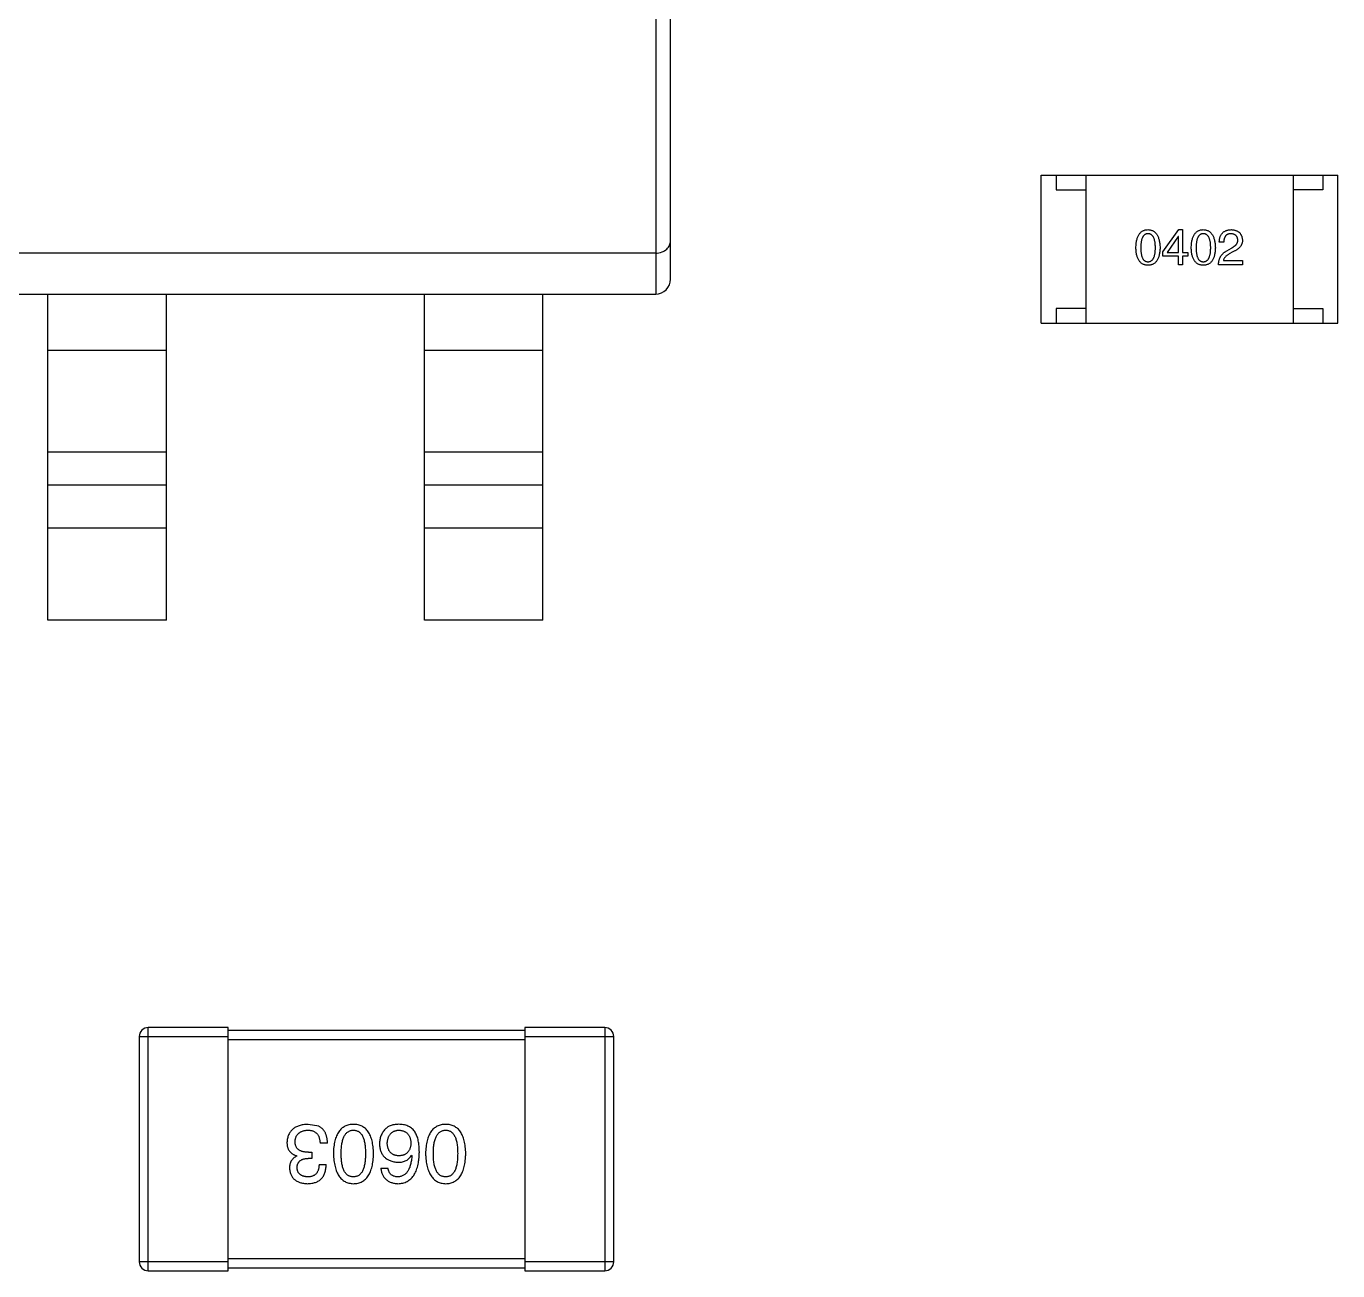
# Model space of a CAD drawing. Header units: inches. Extents: x -190 to 160, y -110 to 38.
# Drawn here: x 74.044 to 78.467, y -43.816 to -39.619 of the extents above; entities that cross this region are included whole.
import ezdxf

# ---------------------------------------------------------------- set-up
doc = ezdxf.new("R2010")
doc.units = ezdxf.units.IN
doc.header["$LTSCALE"] = 1.21
doc.header["$MEASUREMENT"] = 0
doc.layers.get('0').update_dxf_attribs({"linetype": 'CONTINUOUS'})

msp = doc.modelspace()

# ---------------------------------------------------------------- linework, layer by layer
at = {"color": 7, "linetype": 'Continuous'}
for p, q in [((76.1669, -36.522), (76.1669, -40.522)), ((76.2169, -40.472), (76.2169, -36.572)), ((77.467, -40.6206), (77.467, -40.1206)), ((77.467, -40.1206), (78.467, -40.1206)), ((77.517, -40.1206), (77.517, -40.1706)), ((77.617, -40.1206), (77.617, -40.6206)), ((78.317, -40.1206), (78.317, -40.6206)), ((78.417, -40.1206), (78.417, -40.1706)), ((78.467, -40.6206), (78.467, -40.1206)), ((77.517, -40.1706), (77.617, -40.1706)), ((78.417, -40.1706), (78.317, -40.1706)), ((77.8776, -40.3797), (77.9314, -40.3049)), ((77.9288, -40.3279), (77.8914, -40.3817)), ((77.9295, -40.3279), (77.9288, -40.3279)), ((77.9295, -40.3817), (77.9295, -40.3279)), ((77.9314, -40.3049), (77.9439, -40.3049)), ((77.9439, -40.3049), (77.9439, -40.3817)), ((78.0825, -40.3476), (78.0674, -40.3476)), ((78.0924, -40.3764), (78.1081, -40.3672)), ((76.1669, -40.3839), (71.2669, -40.3839)), ((77.8776, -40.3941), (77.8776, -40.3797)), ((77.9295, -40.3941), (77.8776, -40.3941)), ((77.8914, -40.3817), (77.9295, -40.3817)), ((77.9295, -40.423), (77.9295, -40.3941)), ((77.9439, -40.3817), (77.9616, -40.3817)), ((77.9439, -40.3941), (77.9439, -40.423)), ((77.9616, -40.3941), (77.9439, -40.3941)), ((77.9616, -40.3817), (77.9616, -40.3941)), ((78.0812, -40.4092), (78.1455, -40.4092)), ((78.1133, -40.3797), (78.1009, -40.3869)), ((78.1455, -40.4092), (78.1455, -40.423)), ((77.9439, -40.423), (77.9295, -40.423)), ((78.1455, -40.423), (78.0648, -40.423)), ((71.2669, -40.522), (76.1669, -40.522)), ((74.1169, -41.622), (74.1169, -40.522)), ((74.5169, -41.622), (74.5169, -40.522)), ((75.3869, -41.622), (75.3869, -40.522)), ((75.7869, -41.622), (75.7869, -40.522)), ((77.517, -40.5706), (77.517, -40.6206)), ((77.617, -40.5706), (77.517, -40.5706)), ((78.317, -40.5706), (78.417, -40.5706)), ((78.417, -40.5706), (78.417, -40.6206)), ((77.467, -40.6206), (78.467, -40.6206)), ((74.5169, -40.712), (74.1169, -40.712)), ((75.7869, -40.712), (75.3869, -40.712)), ((74.1169, -41.0539), (74.5169, -41.0539)), ((75.3869, -41.0539), (75.7869, -41.0539)), ((74.1169, -41.1655), (74.5169, -41.1655)), ((75.3869, -41.1655), (75.7869, -41.1655)), ((74.5169, -41.312), (74.1169, -41.312)), ((75.7869, -41.312), (75.3869, -41.312)), ((74.5169, -41.622), (74.1169, -41.622)), ((75.7869, -41.622), (75.3869, -41.622)), ((74.4255, -43.0257), (74.4255, -43.7857)), ((74.4255, -43.0257), (74.7255, -43.0257)), ((74.4555, -43.8157), (74.4555, -42.9957)), ((74.7255, -42.9957), (74.4555, -42.9957)), ((74.7255, -43.8157), (74.7255, -42.9957)), ((75.7255, -43.0057), (74.7255, -43.0057)), ((75.7255, -42.9957), (75.7255, -43.8157)), ((75.9955, -42.9957), (75.7255, -42.9957)), ((75.7255, -43.0257), (76.0255, -43.0257)), ((75.9955, -42.9957), (75.9955, -43.8157)), ((76.0255, -43.7857), (76.0255, -43.0257)), ((74.7255, -43.0357), (75.7255, -43.0357)), ((75.0307, -43.3285), (74.9946, -43.322)), ((75.0602, -43.3854), (75.0351, -43.3854)), ((74.9564, -43.4291), (74.9564, -43.428)), ((74.9957, -43.416), (75.0077, -43.416)), ((75.0077, -43.416), (75.0077, -43.4367)), ((75.3437, -43.4258), (75.3448, -43.4269)), ((75.0077, -43.4367), (74.9946, -43.4367)), ((75.0318, -43.4575), (75.0558, -43.4575)), ((75.2399, -43.4695), (75.264, -43.4695)), ((75.7255, -43.7757), (74.7255, -43.7757)), ((74.7255, -43.7857), (74.4255, -43.7857)), ((74.4555, -43.8157), (74.7255, -43.8157)), ((74.7255, -43.8057), (75.7255, -43.8057)), ((76.0255, -43.7857), (75.7255, -43.7857)), ((75.7255, -43.8157), (75.9955, -43.8157))]:
    msp.add_line(p, q, dxfattribs=at)
for centre, radius, start, end in [((76.1669, -40.472), 0.05, 270, 0), ((74.4555, -43.0257), 0.03, 90, 180), ((75.9955, -43.0257), 0.03, 0, 90), ((74.4555, -43.7857), 0.03, 180, 270), ((75.9955, -43.7857), 0.03, 270, 0)]:
    msp.add_arc(centre, radius, start, end, dxfattribs=at)
for points, knots in [([(77.7864, -40.3659), (77.7864, -40.3635), (77.7866, -40.3587), (77.7872, -40.3519), (77.7881, -40.3455), (77.7893, -40.3396), (77.7908, -40.3341), (77.7926, -40.3291), (77.7947, -40.3246), (77.7971, -40.3205), (77.7998, -40.3169), (77.8028, -40.3138), (77.8061, -40.3111), (77.8097, -40.3089), (77.8136, -40.3072), (77.8178, -40.3059), (77.8223, -40.3051), (77.8254, -40.305), (77.827, -40.3049)], [0, 0, 0, 0, 0.088823, 0.172287, 0.250296, 0.323438, 0.392244, 0.456221, 0.516635, 0.573871, 0.628, 0.680335, 0.731489, 0.782557, 0.834044, 0.886738, 0.942089, 1, 1, 1, 1]), ([(77.827, -40.3187), (77.826, -40.3187), (77.8241, -40.3188), (77.8213, -40.3194), (77.8187, -40.3203), (77.8163, -40.3216), (77.8142, -40.3233), (77.8121, -40.3253), (77.8103, -40.3278), (77.8087, -40.3306), (77.8073, -40.3337), (77.8061, -40.3372), (77.8051, -40.3411), (77.8042, -40.3453), (77.8035, -40.35), (77.8031, -40.355), (77.8028, -40.3603), (77.8028, -40.364), (77.8027, -40.3659)], [0, 0, 0, 0, 0.049764, 0.097007, 0.143217, 0.188577, 0.235116, 0.282997, 0.333719, 0.387776, 0.445989, 0.508679, 0.576563, 0.649481, 0.728235, 0.812722, 0.903548, 1, 1, 1, 1]), ([(77.827, -40.3049), (77.8286, -40.305), (77.8316, -40.3052), (77.8361, -40.3061), (77.8402, -40.3074), (77.8441, -40.3091), (77.8477, -40.3114), (77.8509, -40.3141), (77.8539, -40.3172), (77.8566, -40.3208), (77.859, -40.3249), (77.8611, -40.3294), (77.863, -40.3344), (77.8645, -40.3398), (77.8657, -40.3457), (77.8667, -40.352), (77.8674, -40.3588), (77.8676, -40.3635), (77.8677, -40.3659)], [0, 0, 0, 0, 0.057415, 0.112361, 0.16496, 0.216437, 0.267441, 0.318839, 0.371478, 0.426325, 0.483626, 0.544235, 0.608673, 0.677374, 0.750405, 0.828394, 0.911525, 1, 1, 1, 1]), ([(77.8519, -40.3659), (77.8519, -40.364), (77.8519, -40.3603), (77.8516, -40.355), (77.8511, -40.35), (77.8504, -40.3454), (77.8496, -40.3411), (77.8485, -40.3372), (77.8472, -40.3337), (77.8458, -40.3305), (77.8441, -40.3278), (77.8423, -40.3253), (77.8402, -40.3233), (77.838, -40.3216), (77.8355, -40.3203), (77.8328, -40.3194), (77.83, -40.3188), (77.828, -40.3187), (77.827, -40.3187)], [0, 0, 0, 0, 0.095719, 0.185854, 0.269738, 0.347952, 0.420315, 0.487894, 0.550245, 0.608186, 0.662454, 0.713283, 0.761375, 0.808209, 0.854301, 0.901312, 0.949396, 1, 1, 1, 1]), ([(77.9729, -40.3659), (77.973, -40.3635), (77.9731, -40.3587), (77.9737, -40.3519), (77.9746, -40.3455), (77.9758, -40.3396), (77.9773, -40.3341), (77.9791, -40.3291), (77.9812, -40.3246), (77.9836, -40.3205), (77.9863, -40.3169), (77.9893, -40.3138), (77.9926, -40.3111), (77.9962, -40.3089), (78.0001, -40.3072), (78.0043, -40.3059), (78.0088, -40.3051), (78.0119, -40.305), (78.0135, -40.3049)], [0, 0, 0, 0, 0.088823, 0.172287, 0.250296, 0.323438, 0.392244, 0.456221, 0.516635, 0.573871, 0.628, 0.680335, 0.731489, 0.782557, 0.834044, 0.886738, 0.942089, 1, 1, 1, 1]), ([(78.0135, -40.3187), (78.0125, -40.3187), (78.0106, -40.3188), (78.0078, -40.3194), (78.0053, -40.3203), (78.0029, -40.3216), (78.0007, -40.3233), (77.9986, -40.3253), (77.9969, -40.3278), (77.9953, -40.3306), (77.9938, -40.3337), (77.9926, -40.3372), (77.9916, -40.3411), (77.9907, -40.3453), (77.9901, -40.35), (77.9896, -40.355), (77.9893, -40.3603), (77.9893, -40.364), (77.9893, -40.3659)], [0, 0, 0, 0, 0.049764, 0.097007, 0.143217, 0.188577, 0.235116, 0.282997, 0.333719, 0.387776, 0.445989, 0.508679, 0.576563, 0.649481, 0.728235, 0.812722, 0.903548, 1, 1, 1, 1]), ([(78.0135, -40.3049), (78.0151, -40.305), (78.0182, -40.3052), (78.0226, -40.3061), (78.0267, -40.3074), (78.0306, -40.3091), (78.0342, -40.3114), (78.0375, -40.3141), (78.0404, -40.3172), (78.0431, -40.3208), (78.0456, -40.3249), (78.0477, -40.3294), (78.0495, -40.3344), (78.051, -40.3398), (78.0522, -40.3457), (78.0532, -40.352), (78.0539, -40.3588), (78.0541, -40.3635), (78.0542, -40.3659)], [0, 0, 0, 0, 0.057415, 0.112361, 0.16496, 0.216437, 0.267441, 0.318839, 0.371478, 0.426325, 0.483626, 0.544235, 0.608673, 0.677374, 0.750405, 0.828394, 0.911525, 1, 1, 1, 1]), ([(78.0384, -40.3659), (78.0384, -40.364), (78.0384, -40.3603), (78.0381, -40.355), (78.0376, -40.35), (78.037, -40.3454), (78.0361, -40.3411), (78.035, -40.3372), (78.0338, -40.3337), (78.0323, -40.3305), (78.0306, -40.3278), (78.0288, -40.3253), (78.0267, -40.3233), (78.0245, -40.3216), (78.022, -40.3203), (78.0194, -40.3194), (78.0165, -40.3188), (78.0145, -40.3187), (78.0135, -40.3187)], [0, 0, 0, 0, 0.095719, 0.185854, 0.269738, 0.347952, 0.420315, 0.487894, 0.550245, 0.608186, 0.662454, 0.713283, 0.761375, 0.808209, 0.854301, 0.901312, 0.949396, 1, 1, 1, 1]), ([(78.0674, -40.3476), (78.0675, -40.3459), (78.0676, -40.3426), (78.0682, -40.3379), (78.069, -40.3335), (78.0702, -40.3294), (78.0716, -40.3257), (78.0734, -40.3222), (78.0755, -40.319), (78.0779, -40.3162), (78.0806, -40.3137), (78.0836, -40.3115), (78.087, -40.3096), (78.0906, -40.308), (78.0945, -40.3067), (78.0988, -40.3058), (78.1033, -40.3052), (78.1065, -40.305), (78.1081, -40.3049)], [0, 0, 0, 0, 0.074935, 0.145873, 0.212498, 0.27598, 0.33603, 0.394042, 0.450372, 0.505546, 0.560812, 0.616481, 0.673265, 0.732328, 0.7938, 0.858943, 0.92718, 1, 1, 1, 1]), ([(78.1061, -40.3187), (78.1052, -40.3187), (78.1034, -40.3188), (78.1008, -40.3191), (78.0983, -40.3197), (78.0961, -40.3204), (78.094, -40.3215), (78.092, -40.3227), (78.0903, -40.3242), (78.0887, -40.3259), (78.0873, -40.3278), (78.0861, -40.33), (78.0851, -40.3324), (78.0842, -40.335), (78.0835, -40.3378), (78.083, -40.3409), (78.0827, -40.3441), (78.0826, -40.3464), (78.0825, -40.3476)], [0, 0, 0, 0, 0.065945, 0.127767, 0.186553, 0.242898, 0.297728, 0.351599, 0.404854, 0.459191, 0.515338, 0.573322, 0.634405, 0.698538, 0.767039, 0.84022, 0.917406, 1, 1, 1, 1]), ([(78.1297, -40.3397), (78.1297, -40.3389), (78.1295, -40.3373), (78.1291, -40.3349), (78.1285, -40.3328), (78.1278, -40.3308), (78.1269, -40.3289), (78.1259, -40.3272), (78.1246, -40.3257), (78.1232, -40.3242), (78.1216, -40.323), (78.1199, -40.3219), (78.118, -40.321), (78.116, -40.3202), (78.1137, -40.3196), (78.1113, -40.3191), (78.1088, -40.3188), (78.107, -40.3187), (78.1061, -40.3187)], [0, 0, 0, 0, 0.069456, 0.136175, 0.198596, 0.258993, 0.316838, 0.37342, 0.428889, 0.48454, 0.540119, 0.597644, 0.65702, 0.718534, 0.783117, 0.851564, 0.923888, 1, 1, 1, 1]), ([(78.1081, -40.3049), (78.1095, -40.305), (78.1123, -40.3052), (78.1164, -40.3058), (78.1202, -40.3067), (78.1237, -40.3078), (78.127, -40.3092), (78.13, -40.3108), (78.1327, -40.3126), (78.1352, -40.3147), (78.1374, -40.3171), (78.1394, -40.3197), (78.141, -40.3225), (78.1425, -40.3256), (78.1436, -40.3289), (78.1445, -40.3325), (78.1452, -40.3363), (78.1454, -40.339), (78.1455, -40.3403)], [0, 0, 0, 0, 0.074847, 0.14558, 0.212628, 0.276599, 0.337792, 0.396608, 0.453638, 0.509854, 0.565589, 0.621545, 0.678777, 0.737222, 0.798388, 0.862259, 0.929312, 1, 1, 1, 1]), ([(76.1669, -40.3839), (76.1741, -40.3839), (76.1878, -40.3815), (76.2043, -40.3717), (76.2145, -40.3584), (76.2169, -40.3482), (76.2169, -40.3434)], [0, 0, 0, 0, 0.306951, 0.572802, 0.797544, 1, 1, 1, 1]), ([(77.827, -40.4249), (77.8254, -40.4249), (77.8223, -40.4247), (77.8178, -40.424), (77.8136, -40.4227), (77.8097, -40.4211), (77.8061, -40.419), (77.8028, -40.4164), (77.7998, -40.4133), (77.7971, -40.4098), (77.7947, -40.4059), (77.7926, -40.4015), (77.7908, -40.3967), (77.7893, -40.3914), (77.7881, -40.3857), (77.7872, -40.3795), (77.7866, -40.3728), (77.7864, -40.3683), (77.7864, -40.3659)], [0, 0, 0, 0, 0.059135, 0.115606, 0.169241, 0.221578, 0.273261, 0.324749, 0.377329, 0.431642, 0.488541, 0.548597, 0.612232, 0.680174, 0.752504, 0.829777, 0.912307, 1, 1, 1, 1]), ([(77.8027, -40.3659), (77.8028, -40.3678), (77.8028, -40.3715), (77.8031, -40.3769), (77.8035, -40.3818), (77.8042, -40.3865), (77.8051, -40.3907), (77.8061, -40.3946), (77.8073, -40.3981), (77.8087, -40.4013), (77.8103, -40.4041), (77.8121, -40.4065), (77.8141, -40.4085), (77.8164, -40.4102), (77.8187, -40.4116), (77.8213, -40.4125), (77.8241, -40.413), (77.826, -40.4131), (77.827, -40.4131)], [0, 0, 0, 0, 0.096457, 0.187288, 0.27178, 0.350132, 0.423455, 0.491343, 0.554037, 0.612253, 0.666313, 0.717038, 0.764921, 0.811214, 0.856775, 0.902988, 0.950234, 1, 1, 1, 1]), ([(77.827, -40.4131), (77.828, -40.4131), (77.83, -40.4129), (77.8328, -40.4123), (77.8355, -40.4113), (77.838, -40.41), (77.8402, -40.4083), (77.8423, -40.4062), (77.8441, -40.4037), (77.8458, -40.401), (77.8473, -40.3978), (77.8485, -40.3943), (77.8496, -40.3904), (77.8504, -40.3862), (77.8511, -40.3816), (77.8516, -40.3767), (77.8519, -40.3714), (77.8519, -40.3678), (77.8519, -40.3659)], [0, 0, 0, 0, 0.050879, 0.099377, 0.146973, 0.193618, 0.240619, 0.289461, 0.34047, 0.395283, 0.453059, 0.515633, 0.582666, 0.655287, 0.732971, 0.815933, 0.905166, 1, 1, 1, 1]), ([(77.8677, -40.3659), (77.8676, -40.3683), (77.8674, -40.3728), (77.8668, -40.3795), (77.8659, -40.3857), (77.8647, -40.3914), (77.8632, -40.3967), (77.8614, -40.4015), (77.8594, -40.4059), (77.857, -40.4098), (77.8543, -40.4133), (77.8513, -40.4164), (77.8479, -40.419), (77.8443, -40.4211), (77.8404, -40.4227), (77.8362, -40.424), (77.8317, -40.4247), (77.8286, -40.4249), (77.827, -40.4249)], [0, 0, 0, 0, 0.08769, 0.170218, 0.24749, 0.319818, 0.387758, 0.451391, 0.511445, 0.568185, 0.622681, 0.67526, 0.726746, 0.778428, 0.830764, 0.884397, 0.940866, 1, 1, 1, 1]), ([(78.0135, -40.4249), (78.0119, -40.4249), (78.0088, -40.4247), (78.0043, -40.424), (78.0001, -40.4227), (77.9962, -40.4211), (77.9926, -40.419), (77.9893, -40.4164), (77.9863, -40.4133), (77.9836, -40.4098), (77.9812, -40.4059), (77.9791, -40.4015), (77.9773, -40.3967), (77.9758, -40.3914), (77.9746, -40.3857), (77.9737, -40.3795), (77.9731, -40.3728), (77.973, -40.3683), (77.9729, -40.3659)], [0, 0, 0, 0, 0.059135, 0.115606, 0.169241, 0.221578, 0.273261, 0.324749, 0.377329, 0.431642, 0.488541, 0.548597, 0.612232, 0.680174, 0.752504, 0.829777, 0.912307, 1, 1, 1, 1]), ([(77.9893, -40.3659), (77.9893, -40.3678), (77.9893, -40.3715), (77.9896, -40.3769), (77.9901, -40.3818), (77.9907, -40.3865), (77.9916, -40.3907), (77.9926, -40.3946), (77.9938, -40.3981), (77.9953, -40.4013), (77.9969, -40.4041), (77.9987, -40.4065), (78.0007, -40.4085), (78.0029, -40.4102), (78.0053, -40.4116), (78.0078, -40.4125), (78.0106, -40.413), (78.0125, -40.4131), (78.0135, -40.4131)], [0, 0, 0, 0, 0.096457, 0.187288, 0.27178, 0.350132, 0.423455, 0.491343, 0.554037, 0.612253, 0.666313, 0.717038, 0.764921, 0.811214, 0.856775, 0.902988, 0.950234, 1, 1, 1, 1]), ([(78.0135, -40.4131), (78.0145, -40.4131), (78.0165, -40.4129), (78.0194, -40.4123), (78.022, -40.4113), (78.0245, -40.41), (78.0267, -40.4083), (78.0288, -40.4062), (78.0306, -40.4037), (78.0323, -40.401), (78.0338, -40.3978), (78.035, -40.3943), (78.0361, -40.3904), (78.037, -40.3862), (78.0376, -40.3816), (78.0381, -40.3767), (78.0384, -40.3714), (78.0384, -40.3678), (78.0384, -40.3659)], [0, 0, 0, 0, 0.050879, 0.099377, 0.146973, 0.193618, 0.240619, 0.289461, 0.34047, 0.395283, 0.453059, 0.515633, 0.582666, 0.655287, 0.732971, 0.815933, 0.905166, 1, 1, 1, 1]), ([(78.0542, -40.3659), (78.0541, -40.3683), (78.0539, -40.3728), (78.0533, -40.3795), (78.0525, -40.3857), (78.0512, -40.3914), (78.0497, -40.3967), (78.048, -40.4015), (78.0459, -40.4059), (78.0435, -40.4098), (78.0408, -40.4133), (78.0378, -40.4164), (78.0345, -40.419), (78.0308, -40.4211), (78.0269, -40.4227), (78.0227, -40.424), (78.0182, -40.4247), (78.0151, -40.4249), (78.0135, -40.4249)], [0, 0, 0, 0, 0.08769, 0.170218, 0.24749, 0.319818, 0.387758, 0.451391, 0.511445, 0.568185, 0.622681, 0.67526, 0.726746, 0.778428, 0.830764, 0.884397, 0.940866, 1, 1, 1, 1]), ([(78.0648, -40.423), (78.0649, -40.4216), (78.065, -40.4191), (78.0654, -40.4152), (78.0659, -40.4116), (78.0668, -40.408), (78.0677, -40.4046), (78.069, -40.4014), (78.0704, -40.3982), (78.072, -40.3952), (78.0738, -40.3924), (78.0759, -40.3897), (78.0781, -40.3871), (78.0806, -40.3847), (78.0832, -40.3824), (78.0861, -40.3802), (78.0891, -40.3782), (78.0913, -40.377), (78.0924, -40.3764)], [0, 0, 0, 0, 0.069512, 0.136307, 0.201431, 0.265186, 0.327322, 0.388242, 0.448098, 0.507757, 0.566952, 0.626243, 0.686026, 0.745963, 0.807549, 0.869906, 0.934172, 1, 1, 1, 1]), ([(78.1081, -40.3672), (78.109, -40.3667), (78.1108, -40.3658), (78.1134, -40.3643), (78.1158, -40.3627), (78.118, -40.3611), (78.1201, -40.3595), (78.1219, -40.3579), (78.1236, -40.3562), (78.125, -40.3545), (78.1263, -40.3527), (78.1273, -40.351), (78.1282, -40.3492), (78.1289, -40.3473), (78.1294, -40.3454), (78.1297, -40.3435), (78.1299, -40.3416), (78.1298, -40.3403), (78.1297, -40.3397)], [0, 0, 0, 0, 0.084365, 0.165386, 0.24176, 0.314729, 0.38433, 0.449952, 0.513164, 0.5734, 0.630824, 0.68644, 0.740136, 0.792605, 0.844515, 0.896112, 0.947763, 1, 1, 1, 1]), ([(78.1455, -40.3403), (78.1455, -40.3413), (78.1456, -40.3433), (78.1453, -40.3463), (78.1448, -40.3491), (78.144, -40.3519), (78.1429, -40.3546), (78.1416, -40.3573), (78.14, -40.3599), (78.1381, -40.3624), (78.136, -40.3648), (78.1335, -40.3671), (78.1308, -40.3694), (78.1279, -40.3716), (78.1246, -40.3738), (78.1211, -40.3758), (78.1174, -40.3778), (78.1147, -40.3791), (78.1133, -40.3797)], [0, 0, 0, 0, 0.055083, 0.109453, 0.162685, 0.21614, 0.26961, 0.324284, 0.380202, 0.437433, 0.497084, 0.559152, 0.624288, 0.692446, 0.763862, 0.838743, 0.917269, 1, 1, 1, 1]), ([(78.1009, -40.3869), (78.0995, -40.3877), (78.0968, -40.3893), (78.0931, -40.3919), (78.0898, -40.3945), (78.0871, -40.3973), (78.0849, -40.4001), (78.0831, -40.403), (78.0818, -40.4061), (78.0814, -40.4082), (78.0812, -40.4092)], [0, 0, 0, 0, 0.158292, 0.304606, 0.440272, 0.565336, 0.681745, 0.791834, 0.896966, 1, 1, 1, 1]), ([(74.9946, -43.322), (74.9919, -43.3221), (74.9865, -43.3224), (74.9788, -43.3233), (74.9716, -43.3247), (74.9648, -43.3265), (74.9586, -43.3288), (74.9529, -43.3315), (74.9476, -43.3346), (74.9429, -43.3383), (74.9387, -43.3424), (74.935, -43.3469), (74.9318, -43.3518), (74.9291, -43.3573), (74.9269, -43.3631), (74.9253, -43.3694), (74.9241, -43.3761), (74.9237, -43.3808), (74.9236, -43.3832)], [0, 0, 0, 0, 0.078078, 0.151942, 0.221594, 0.28726, 0.350176, 0.409768, 0.467648, 0.523784, 0.578904, 0.634014, 0.689819, 0.746826, 0.805875, 0.867063, 0.931764, 1, 1, 1, 1]), ([(74.9509, -43.3799), (74.951, -43.3785), (74.9512, -43.3756), (74.952, -43.3715), (74.953, -43.3676), (74.9543, -43.364), (74.9559, -43.3607), (74.9578, -43.3576), (74.9601, -43.3548), (74.9626, -43.3522), (74.9655, -43.35), (74.9686, -43.348), (74.972, -43.3462), (74.9757, -43.3448), (74.9798, -43.3436), (74.9841, -43.3427), (74.9887, -43.342), (74.9919, -43.3418), (74.9935, -43.3417)], [0, 0, 0, 0, 0.068514, 0.133941, 0.195994, 0.255362, 0.312994, 0.369441, 0.424687, 0.480522, 0.537148, 0.594801, 0.654411, 0.716817, 0.781981, 0.850498, 0.923306, 1, 1, 1, 1]), ([(74.9935, -43.3417), (74.9952, -43.3417), (74.9983, -43.3417), (75.0029, -43.3423), (75.0073, -43.3431), (75.0112, -43.3443), (75.015, -43.3458), (75.0183, -43.3477), (75.0214, -43.35), (75.0242, -43.3525), (75.0266, -43.3555), (75.0288, -43.3587), (75.0306, -43.3624), (75.0321, -43.3663), (75.0334, -43.3706), (75.0342, -43.3752), (75.0349, -43.3802), (75.035, -43.3836), (75.0351, -43.3854)], [0, 0, 0, 0, 0.071272, 0.13882, 0.201858, 0.262757, 0.320043, 0.376709, 0.431462, 0.486034, 0.541209, 0.597703, 0.65589, 0.717768, 0.782056, 0.850407, 0.92277, 1, 1, 1, 1]), ([(75.0602, -43.3854), (75.0601, -43.3836), (75.06, -43.3801), (75.0596, -43.375), (75.0589, -43.3701), (75.058, -43.3655), (75.0569, -43.3611), (75.0556, -43.3569), (75.054, -43.353), (75.0523, -43.3493), (75.0504, -43.3459), (75.0482, -43.3426), (75.0458, -43.3397), (75.0432, -43.337), (75.0404, -43.3345), (75.0374, -43.3323), (75.0341, -43.3302), (75.0318, -43.3291), (75.0307, -43.3285)], [0, 0, 0, 0, 0.078937, 0.154495, 0.226898, 0.296844, 0.363348, 0.427781, 0.48946, 0.549586, 0.607902, 0.664733, 0.720805, 0.776157, 0.831175, 0.886736, 0.943094, 1, 1, 1, 1]), ([(75.1479, -43.322), (75.1452, -43.3221), (75.14, -43.3223), (75.1325, -43.3236), (75.1255, -43.3256), (75.119, -43.3284), (75.113, -43.3319), (75.1074, -43.3362), (75.1024, -43.3413), (75.0979, -43.3471), (75.094, -43.3537), (75.0905, -43.361), (75.0875, -43.3691), (75.085, -43.3779), (75.083, -43.3874), (75.0815, -43.3977), (75.0805, -43.4088), (75.0802, -43.4164), (75.0801, -43.4203)], [0, 0, 0, 0, 0.059134, 0.115603, 0.169236, 0.221572, 0.273254, 0.32474, 0.377319, 0.431815, 0.488555, 0.548609, 0.612242, 0.680182, 0.75251, 0.829782, 0.91231, 1, 1, 1, 1]), ([(75.1063, -43.4203), (75.1064, -43.4172), (75.1064, -43.4111), (75.1069, -43.4023), (75.1077, -43.3941), (75.1088, -43.3865), (75.1103, -43.3795), (75.112, -43.373), (75.1141, -43.3672), (75.1166, -43.3619), (75.1193, -43.3573), (75.1224, -43.3532), (75.1258, -43.3497), (75.1296, -43.3469), (75.1337, -43.3447), (75.1381, -43.343), (75.1429, -43.342), (75.1462, -43.3418), (75.1479, -43.3417)], [0, 0, 0, 0, 0.094834, 0.184067, 0.267029, 0.344713, 0.417334, 0.484367, 0.546941, 0.604717, 0.65953, 0.710539, 0.759381, 0.806382, 0.853027, 0.900623, 0.949121, 1, 1, 1, 1]), ([(75.2156, -43.4203), (75.2155, -43.4164), (75.2152, -43.4088), (75.2142, -43.3977), (75.2127, -43.3874), (75.2107, -43.3779), (75.2082, -43.3691), (75.2052, -43.361), (75.2018, -43.3537), (75.1977, -43.3472), (75.1933, -43.3413), (75.1883, -43.3362), (75.1828, -43.3319), (75.1767, -43.3284), (75.1702, -43.3256), (75.1632, -43.3236), (75.1557, -43.3223), (75.1505, -43.3221), (75.1479, -43.322)], [0, 0, 0, 0, 0.087693, 0.170223, 0.247496, 0.319826, 0.387768, 0.451403, 0.511459, 0.568358, 0.622671, 0.675251, 0.726739, 0.778422, 0.830759, 0.884394, 0.940865, 1, 1, 1, 1]), ([(75.1479, -43.3417), (75.1495, -43.3417), (75.1527, -43.3419), (75.1573, -43.3428), (75.1617, -43.3443), (75.1656, -43.3465), (75.1693, -43.3493), (75.1727, -43.3527), (75.1757, -43.3568), (75.1783, -43.3614), (75.1807, -43.3667), (75.1828, -43.3725), (75.1844, -43.379), (75.1859, -43.3861), (75.187, -43.3938), (75.1877, -43.4021), (75.1882, -43.411), (75.1883, -43.4172), (75.1883, -43.4203)], [0, 0, 0, 0, 0.049766, 0.097012, 0.143225, 0.188786, 0.235079, 0.282962, 0.333687, 0.387747, 0.445963, 0.508657, 0.576545, 0.649868, 0.72822, 0.812712, 0.903543, 1, 1, 1, 1]), ([(75.2552, -43.3384), (75.2536, -43.3401), (75.2505, -43.3436), (75.2465, -43.3491), (75.2432, -43.355), (75.2403, -43.361), (75.2382, -43.3673), (75.2366, -43.3738), (75.2357, -43.3806), (75.2356, -43.3852), (75.2355, -43.3876)], [0, 0, 0, 0, 0.129393, 0.255335, 0.378531, 0.500878, 0.622934, 0.746191, 0.87096, 1, 1, 1, 1]), ([(75.3044, -43.322), (75.3016, -43.3219), (75.2962, -43.3218), (75.2884, -43.3225), (75.2812, -43.3236), (75.2747, -43.3254), (75.2688, -43.3277), (75.2636, -43.3307), (75.259, -43.3341), (75.2565, -43.337), (75.2552, -43.3384)], [0, 0, 0, 0, 0.156782, 0.301945, 0.436395, 0.561474, 0.678489, 0.78853, 0.894967, 1, 1, 1, 1]), ([(75.2618, -43.3865), (75.2619, -43.3847), (75.2621, -43.3814), (75.2628, -43.3765), (75.2637, -43.372), (75.2649, -43.3677), (75.2663, -43.3638), (75.2681, -43.3602), (75.2701, -43.3569), (75.2724, -43.3539), (75.2749, -43.3513), (75.2777, -43.3489), (75.2808, -43.3469), (75.2841, -43.3452), (75.2877, -43.3438), (75.2916, -43.3428), (75.2957, -43.342), (75.2986, -43.3418), (75.3, -43.3417)], [0, 0, 0, 0, 0.078863, 0.153308, 0.223539, 0.289857, 0.35341, 0.413572, 0.471721, 0.528235, 0.584279, 0.638781, 0.69466, 0.751251, 0.809198, 0.869697, 0.933318, 1, 1, 1, 1]), ([(75.3, -43.3417), (75.3016, -43.3417), (75.3047, -43.3418), (75.3092, -43.3425), (75.3134, -43.3434), (75.3173, -43.3447), (75.321, -43.3463), (75.3243, -43.3483), (75.3274, -43.3505), (75.3301, -43.3531), (75.3326, -43.356), (75.3347, -43.3593), (75.3367, -43.3628), (75.3382, -43.3667), (75.3395, -43.3709), (75.3405, -43.3754), (75.3412, -43.3803), (75.3414, -43.3836), (75.3415, -43.3854)], [0, 0, 0, 0, 0.070403, 0.137196, 0.200053, 0.260887, 0.31876, 0.37535, 0.430743, 0.485927, 0.541678, 0.598832, 0.657726, 0.719441, 0.783504, 0.851852, 0.923533, 1, 1, 1, 1]), ([(75.3558, -43.3482), (75.3543, -43.3462), (75.3513, -43.3422), (75.3461, -43.3371), (75.3404, -43.3326), (75.3342, -43.329), (75.3275, -43.326), (75.3202, -43.3239), (75.3125, -43.3224), (75.3071, -43.3221), (75.3044, -43.322)], [0, 0, 0, 0, 0.125033, 0.246266, 0.36603, 0.485265, 0.606781, 0.732144, 0.862551, 1, 1, 1, 1]), ([(75.4587, -43.322), (75.4561, -43.3221), (75.4509, -43.3223), (75.4434, -43.3236), (75.4364, -43.3256), (75.4299, -43.3284), (75.4238, -43.3319), (75.4183, -43.3362), (75.4133, -43.3413), (75.4088, -43.3471), (75.4048, -43.3537), (75.4014, -43.361), (75.3984, -43.3691), (75.3959, -43.3779), (75.3939, -43.3874), (75.3924, -43.3977), (75.3914, -43.4088), (75.3911, -43.4164), (75.391, -43.4203)], [0, 0, 0, 0, 0.059134, 0.115603, 0.169236, 0.221572, 0.273254, 0.32474, 0.377319, 0.431815, 0.488555, 0.548609, 0.612242, 0.680182, 0.75251, 0.829782, 0.91231, 1, 1, 1, 1]), ([(75.4172, -43.4203), (75.4172, -43.4172), (75.4173, -43.4111), (75.4178, -43.4023), (75.4186, -43.3941), (75.4197, -43.3865), (75.4211, -43.3795), (75.4229, -43.373), (75.425, -43.3672), (75.4274, -43.3619), (75.4302, -43.3573), (75.4333, -43.3532), (75.4367, -43.3497), (75.4405, -43.3469), (75.4446, -43.3447), (75.449, -43.343), (75.4538, -43.342), (75.4571, -43.3418), (75.4587, -43.3417)], [0, 0, 0, 0, 0.094834, 0.184067, 0.267029, 0.344713, 0.417334, 0.484367, 0.546941, 0.604717, 0.65953, 0.710539, 0.759381, 0.806382, 0.853027, 0.900623, 0.949121, 1, 1, 1, 1]), ([(75.5265, -43.4203), (75.5264, -43.4164), (75.5261, -43.4088), (75.5251, -43.3977), (75.5236, -43.3874), (75.5216, -43.3779), (75.5191, -43.3691), (75.5161, -43.361), (75.5126, -43.3537), (75.5086, -43.3472), (75.5042, -43.3413), (75.4991, -43.3362), (75.4936, -43.3319), (75.4876, -43.3284), (75.4811, -43.3256), (75.4741, -43.3236), (75.4666, -43.3223), (75.4614, -43.3221), (75.4587, -43.322)], [0, 0, 0, 0, 0.087693, 0.170223, 0.247496, 0.319826, 0.387768, 0.451403, 0.511459, 0.568358, 0.622671, 0.675251, 0.726739, 0.778422, 0.830759, 0.884394, 0.940865, 1, 1, 1, 1]), ([(75.4587, -43.3417), (75.4604, -43.3417), (75.4636, -43.3419), (75.4682, -43.3428), (75.4725, -43.3443), (75.4765, -43.3465), (75.4802, -43.3493), (75.4835, -43.3527), (75.4865, -43.3568), (75.4892, -43.3614), (75.4916, -43.3667), (75.4936, -43.3725), (75.4953, -43.379), (75.4968, -43.3861), (75.4978, -43.3938), (75.4986, -43.4021), (75.4991, -43.411), (75.4991, -43.4172), (75.4992, -43.4203)], [0, 0, 0, 0, 0.049766, 0.097012, 0.143225, 0.188786, 0.235079, 0.282962, 0.333687, 0.387747, 0.445963, 0.508657, 0.576545, 0.649868, 0.72822, 0.812712, 0.903543, 1, 1, 1, 1]), ([(74.9236, -43.3832), (74.9236, -43.3846), (74.9236, -43.3874), (74.9241, -43.3915), (74.9246, -43.3954), (74.9256, -43.3991), (74.9267, -43.4026), (74.9281, -43.4059), (74.9298, -43.409), (74.9317, -43.4119), (74.9339, -43.4146), (74.9364, -43.4171), (74.9391, -43.4194), (74.942, -43.4216), (74.9453, -43.4235), (74.9487, -43.4252), (74.9524, -43.4267), (74.955, -43.4276), (74.9564, -43.428)], [0, 0, 0, 0, 0.071215, 0.138707, 0.20396, 0.266995, 0.327734, 0.387609, 0.445602, 0.503345, 0.561136, 0.618597, 0.677672, 0.738255, 0.799989, 0.863961, 0.930555, 1, 1, 1, 1]), ([(74.9957, -43.416), (74.9939, -43.416), (74.9904, -43.4159), (74.9853, -43.4155), (74.9806, -43.4148), (74.9762, -43.4138), (74.9721, -43.4125), (74.9684, -43.411), (74.9651, -43.4091), (74.9621, -43.407), (74.9594, -43.4046), (74.9572, -43.4019), (74.9552, -43.399), (74.9536, -43.3957), (74.9524, -43.3921), (74.9515, -43.3883), (74.951, -43.3842), (74.9509, -43.3814), (74.9509, -43.3799)], [0, 0, 0, 0, 0.082495, 0.159728, 0.232496, 0.300725, 0.365163, 0.425859, 0.483728, 0.538892, 0.592921, 0.646195, 0.699968, 0.754746, 0.811387, 0.870806, 0.933482, 1, 1, 1, 1]), ([(75.3415, -43.3854), (75.3414, -43.3871), (75.3412, -43.3903), (75.3405, -43.3951), (75.3395, -43.3995), (75.3383, -43.4036), (75.3367, -43.4074), (75.3349, -43.4108), (75.3328, -43.414), (75.3304, -43.4168), (75.3277, -43.4194), (75.3247, -43.4215), (75.3215, -43.4235), (75.318, -43.425), (75.3141, -43.4263), (75.31, -43.4272), (75.3057, -43.4278), (75.3027, -43.4279), (75.3011, -43.428)], [0, 0, 0, 0, 0.076072, 0.148369, 0.216753, 0.281358, 0.342792, 0.401604, 0.458929, 0.514444, 0.569818, 0.625343, 0.681554, 0.739608, 0.800134, 0.863477, 0.929547, 1, 1, 1, 1]), ([(75.37, -43.416), (75.3699, -43.4124), (75.3699, -43.4055), (75.3692, -43.3955), (75.3681, -43.3861), (75.3665, -43.3773), (75.3646, -43.3691), (75.3621, -43.3616), (75.3592, -43.3546), (75.3569, -43.3503), (75.3558, -43.3482)], [0, 0, 0, 0, 0.151498, 0.29521, 0.430242, 0.557137, 0.677306, 0.790845, 0.898111, 1, 1, 1, 1]), ([(74.9564, -43.4291), (74.9545, -43.43), (74.9507, -43.4319), (74.9458, -43.4356), (74.9416, -43.44), (74.9381, -43.4449), (74.9355, -43.4505), (74.9336, -43.4566), (74.9325, -43.4634), (74.9324, -43.4682), (74.9323, -43.4706)], [0, 0, 0, 0, 0.125227, 0.244792, 0.361427, 0.478215, 0.59667, 0.722058, 0.856314, 1, 1, 1, 1]), ([(75.0801, -43.4203), (75.0803, -43.4244), (75.0806, -43.4322), (75.0818, -43.4435), (75.0834, -43.454), (75.0854, -43.4638), (75.0879, -43.4729), (75.091, -43.4812), (75.0945, -43.4887), (75.0985, -43.4955), (75.103, -43.5015), (75.108, -43.5068), (75.1134, -43.5113), (75.1194, -43.515), (75.1258, -43.5179), (75.1327, -43.5201), (75.1401, -43.5215), (75.1453, -43.5218), (75.1479, -43.522)], [0, 0, 0, 0, 0.088475, 0.171606, 0.249595, 0.322626, 0.391327, 0.455765, 0.516374, 0.573675, 0.628522, 0.681161, 0.732559, 0.783563, 0.83504, 0.887639, 0.942585, 1, 1, 1, 1]), ([(75.1479, -43.499), (75.1462, -43.499), (75.1429, -43.4988), (75.1382, -43.4979), (75.1337, -43.4964), (75.1296, -43.4942), (75.1259, -43.4914), (75.1224, -43.488), (75.1194, -43.4839), (75.1165, -43.4793), (75.1141, -43.474), (75.112, -43.4682), (75.1103, -43.4617), (75.1088, -43.4546), (75.1077, -43.4469), (75.1069, -43.4386), (75.1064, -43.4297), (75.1064, -43.4235), (75.1063, -43.4203)], [0, 0, 0, 0, 0.050604, 0.098688, 0.145699, 0.191791, 0.238625, 0.286717, 0.337546, 0.391814, 0.449755, 0.512106, 0.579685, 0.652048, 0.730262, 0.814146, 0.904281, 1, 1, 1, 1]), ([(75.1479, -43.522), (75.1505, -43.5219), (75.1557, -43.5216), (75.1632, -43.5203), (75.1702, -43.5182), (75.1767, -43.5154), (75.1828, -43.5117), (75.1883, -43.5072), (75.1933, -43.502), (75.1978, -43.496), (75.2018, -43.4892), (75.2052, -43.4816), (75.2082, -43.4733), (75.2107, -43.4642), (75.2127, -43.4544), (75.2142, -43.4437), (75.2152, -43.4323), (75.2155, -43.4244), (75.2156, -43.4203)], [0, 0, 0, 0, 0.057911, 0.113262, 0.165956, 0.217443, 0.268511, 0.319665, 0.372, 0.426129, 0.483365, 0.543779, 0.607756, 0.676562, 0.749704, 0.827713, 0.911177, 1, 1, 1, 1]), ([(75.1883, -43.4203), (75.1883, -43.4235), (75.1882, -43.4297), (75.1877, -43.4386), (75.187, -43.4469), (75.1859, -43.4546), (75.1844, -43.4617), (75.1828, -43.4682), (75.1807, -43.474), (75.1783, -43.4793), (75.1757, -43.4839), (75.1727, -43.488), (75.1693, -43.4914), (75.1656, -43.4942), (75.1616, -43.4964), (75.1573, -43.4979), (75.1527, -43.4988), (75.1495, -43.499), (75.1479, -43.499)], [0, 0, 0, 0, 0.096452, 0.187278, 0.271765, 0.350519, 0.423437, 0.491321, 0.554011, 0.612224, 0.666281, 0.717003, 0.764884, 0.811423, 0.856783, 0.902993, 0.950236, 1, 1, 1, 1]), ([(75.2355, -43.3876), (75.2357, -43.3899), (75.2359, -43.3945), (75.2369, -43.4011), (75.2383, -43.4073), (75.2401, -43.4131), (75.2424, -43.4185), (75.2452, -43.4235), (75.2484, -43.4281), (75.2522, -43.4322), (75.2563, -43.4359), (75.2609, -43.4392), (75.266, -43.442), (75.2714, -43.4444), (75.2774, -43.4465), (75.2838, -43.448), (75.2907, -43.4492), (75.2954, -43.4496), (75.2978, -43.4499)], [0, 0, 0, 0, 0.071527, 0.139094, 0.20346, 0.264939, 0.323904, 0.381383, 0.437591, 0.493343, 0.549401, 0.606085, 0.664838, 0.725424, 0.788712, 0.855452, 0.925772, 1, 1, 1, 1]), ([(75.3011, -43.428), (75.2996, -43.4279), (75.2967, -43.4278), (75.2924, -43.4272), (75.2884, -43.4263), (75.2847, -43.4251), (75.2813, -43.4235), (75.2781, -43.4217), (75.2753, -43.4196), (75.2726, -43.4171), (75.2703, -43.4143), (75.2682, -43.4113), (75.2665, -43.4079), (75.2649, -43.4042), (75.2638, -43.4002), (75.2628, -43.3959), (75.2621, -43.3913), (75.2619, -43.3881), (75.2618, -43.3865)], [0, 0, 0, 0, 0.069884, 0.136529, 0.199638, 0.259844, 0.317774, 0.374356, 0.430026, 0.485148, 0.5409, 0.597889, 0.657472, 0.718614, 0.783613, 0.85129, 0.923712, 1, 1, 1, 1]), ([(75.2978, -43.522), (75.3007, -43.5218), (75.3062, -43.5215), (75.3142, -43.52), (75.3217, -43.5177), (75.3286, -43.5147), (75.335, -43.5108), (75.3409, -43.5061), (75.3463, -43.5007), (75.351, -43.4944), (75.3553, -43.4873), (75.359, -43.4794), (75.3622, -43.4708), (75.3648, -43.4614), (75.3669, -43.4511), (75.3684, -43.4401), (75.3696, -43.4283), (75.3698, -43.4202), (75.37, -43.416)], [0, 0, 0, 0, 0.058957, 0.115262, 0.16907, 0.221312, 0.273147, 0.324961, 0.377649, 0.432026, 0.488925, 0.549039, 0.612912, 0.680653, 0.753056, 0.830314, 0.912483, 1, 1, 1, 1]), ([(75.2978, -43.4499), (75.3005, -43.4498), (75.3056, -43.4497), (75.3129, -43.4485), (75.3196, -43.4466), (75.3257, -43.444), (75.3312, -43.4406), (75.3361, -43.4364), (75.3403, -43.4315), (75.3426, -43.4277), (75.3437, -43.4258)], [0, 0, 0, 0, 0.144617, 0.279572, 0.40596, 0.526097, 0.64389, 0.760003, 0.877724, 1, 1, 1, 1]), ([(75.3448, -43.4269), (75.3446, -43.4297), (75.3442, -43.4352), (75.3432, -43.4432), (75.3419, -43.4506), (75.3404, -43.4575), (75.3385, -43.4639), (75.3363, -43.4698), (75.3338, -43.4751), (75.331, -43.4799), (75.3279, -43.4841), (75.3245, -43.4879), (75.3208, -43.4911), (75.3168, -43.4938), (75.3125, -43.496), (75.3079, -43.4975), (75.303, -43.4987), (75.2996, -43.4989), (75.2978, -43.499)], [0, 0, 0, 0, 0.089218, 0.173709, 0.252753, 0.326963, 0.397099, 0.462534, 0.524018, 0.582178, 0.637235, 0.689955, 0.741228, 0.791618, 0.841661, 0.892925, 0.945259, 1, 1, 1, 1]), ([(75.391, -43.4203), (75.3911, -43.4244), (75.3915, -43.4322), (75.3926, -43.4435), (75.3942, -43.454), (75.3963, -43.4638), (75.3988, -43.4729), (75.4018, -43.4812), (75.4054, -43.4887), (75.4094, -43.4955), (75.4139, -43.5015), (75.4188, -43.5068), (75.4243, -43.5113), (75.4303, -43.515), (75.4367, -43.5179), (75.4436, -43.5201), (75.451, -43.5215), (75.4561, -43.5218), (75.4587, -43.522)], [0, 0, 0, 0, 0.088475, 0.171606, 0.249595, 0.322626, 0.391327, 0.455765, 0.516374, 0.573675, 0.628522, 0.681161, 0.732559, 0.783563, 0.83504, 0.887639, 0.942585, 1, 1, 1, 1]), ([(75.4587, -43.499), (75.4571, -43.499), (75.4538, -43.4988), (75.449, -43.4979), (75.4446, -43.4964), (75.4405, -43.4942), (75.4367, -43.4914), (75.4333, -43.488), (75.4302, -43.4839), (75.4274, -43.4793), (75.425, -43.474), (75.4229, -43.4682), (75.4211, -43.4617), (75.4197, -43.4546), (75.4186, -43.4469), (75.4178, -43.4386), (75.4173, -43.4297), (75.4172, -43.4235), (75.4172, -43.4203)], [0, 0, 0, 0, 0.050604, 0.098688, 0.145699, 0.191791, 0.238625, 0.286717, 0.337546, 0.391814, 0.449755, 0.512106, 0.579685, 0.652048, 0.730262, 0.814146, 0.904281, 1, 1, 1, 1]), ([(75.4587, -43.522), (75.4614, -43.5219), (75.4666, -43.5216), (75.4741, -43.5203), (75.4811, -43.5182), (75.4876, -43.5154), (75.4936, -43.5117), (75.4991, -43.5072), (75.5042, -43.502), (75.5086, -43.496), (75.5126, -43.4892), (75.5161, -43.4816), (75.5191, -43.4733), (75.5216, -43.4642), (75.5236, -43.4544), (75.5251, -43.4437), (75.5261, -43.4323), (75.5264, -43.4244), (75.5265, -43.4203)], [0, 0, 0, 0, 0.057911, 0.113262, 0.165956, 0.217443, 0.268511, 0.319665, 0.372, 0.426129, 0.483365, 0.543779, 0.607756, 0.676562, 0.749704, 0.827713, 0.911177, 1, 1, 1, 1]), ([(75.4992, -43.4203), (75.4991, -43.4235), (75.4991, -43.4297), (75.4986, -43.4386), (75.4978, -43.4469), (75.4968, -43.4546), (75.4953, -43.4617), (75.4936, -43.4682), (75.4916, -43.474), (75.4892, -43.4793), (75.4865, -43.4839), (75.4835, -43.488), (75.4802, -43.4914), (75.4765, -43.4942), (75.4725, -43.4964), (75.4682, -43.4979), (75.4636, -43.4988), (75.4604, -43.499), (75.4587, -43.499)], [0, 0, 0, 0, 0.096452, 0.187278, 0.271765, 0.350519, 0.423437, 0.491321, 0.554011, 0.612224, 0.666281, 0.717003, 0.764884, 0.811423, 0.856783, 0.902993, 0.950236, 1, 1, 1, 1]), ([(74.9323, -43.4706), (74.9325, -43.4726), (74.9328, -43.4765), (74.9339, -43.4821), (74.9353, -43.4874), (74.9372, -43.4923), (74.9395, -43.4968), (74.9422, -43.5009), (74.9454, -43.5047), (74.949, -43.5081), (74.9529, -43.5112), (74.9574, -43.5138), (74.9622, -43.5162), (74.9674, -43.518), (74.9731, -43.5196), (74.9792, -43.5208), (74.9857, -43.5217), (74.9901, -43.5219), (74.9924, -43.522)], [0, 0, 0, 0, 0.067521, 0.132139, 0.193339, 0.252064, 0.309083, 0.364848, 0.420021, 0.475612, 0.532002, 0.589602, 0.649896, 0.712634, 0.778603, 0.848416, 0.922155, 1, 1, 1, 1]), ([(74.9575, -43.4684), (74.9575, -43.4672), (74.9577, -43.4648), (74.9582, -43.4613), (74.959, -43.458), (74.9601, -43.455), (74.9615, -43.4522), (74.9632, -43.4496), (74.9651, -43.4473), (74.9673, -43.4451), (74.9697, -43.4433), (74.9725, -43.4417), (74.9755, -43.4402), (74.9788, -43.4391), (74.9824, -43.4381), (74.9862, -43.4374), (74.9903, -43.4369), (74.9932, -43.4368), (74.9946, -43.4367)], [0, 0, 0, 0, 0.067741, 0.131599, 0.192143, 0.249977, 0.306453, 0.361639, 0.416449, 0.471489, 0.527582, 0.584873, 0.644974, 0.70814, 0.77492, 0.845909, 0.920585, 1, 1, 1, 1]), ([(74.9935, -43.499), (74.9921, -43.499), (74.9895, -43.4989), (74.9856, -43.4984), (74.982, -43.4977), (74.9786, -43.4968), (74.9754, -43.4957), (74.9726, -43.4943), (74.9699, -43.4927), (74.9675, -43.4909), (74.9654, -43.4889), (74.9635, -43.4866), (74.9618, -43.4841), (74.9605, -43.4814), (74.9593, -43.4785), (74.9585, -43.4753), (74.9578, -43.472), (74.9576, -43.4696), (74.9575, -43.4684)], [0, 0, 0, 0, 0.078051, 0.151197, 0.220412, 0.286742, 0.34933, 0.409464, 0.467368, 0.52298, 0.578639, 0.633998, 0.690142, 0.746855, 0.805868, 0.867776, 0.932345, 1, 1, 1, 1]), ([(74.9924, -43.522), (74.9949, -43.5219), (74.9998, -43.5218), (75.0069, -43.5208), (75.0136, -43.5195), (75.0197, -43.5177), (75.0254, -43.5154), (75.0306, -43.5125), (75.0353, -43.5092), (75.0395, -43.5054), (75.0433, -43.5011), (75.0465, -43.4963), (75.0493, -43.491), (75.0516, -43.4852), (75.0534, -43.479), (75.0547, -43.4723), (75.0556, -43.465), (75.0557, -43.4601), (75.0558, -43.4575)], [0, 0, 0, 0, 0.073232, 0.142595, 0.207997, 0.270074, 0.329156, 0.386529, 0.441846, 0.496976, 0.551877, 0.607941, 0.665637, 0.725446, 0.788542, 0.855101, 0.925196, 1, 1, 1, 1]), ([(75.0318, -43.4575), (75.0317, -43.4592), (75.0316, -43.4624), (75.031, -43.4671), (75.0302, -43.4716), (75.0291, -43.4756), (75.0277, -43.4794), (75.0259, -43.4828), (75.024, -43.4859), (75.0217, -43.4887), (75.0192, -43.4912), (75.0163, -43.4933), (75.0132, -43.4951), (75.0098, -43.4965), (75.0061, -43.4977), (75.0022, -43.4985), (74.9979, -43.4989), (74.995, -43.499), (74.9935, -43.499)], [0, 0, 0, 0, 0.078134, 0.15164, 0.221358, 0.286689, 0.348614, 0.407697, 0.464247, 0.520153, 0.574432, 0.629291, 0.684538, 0.742032, 0.801329, 0.863637, 0.930123, 1, 1, 1, 1]), ([(75.2399, -43.4695), (75.2402, -43.4715), (75.2406, -43.4754), (75.2419, -43.481), (75.2435, -43.4863), (75.2455, -43.4912), (75.2478, -43.4958), (75.2506, -43.5), (75.2536, -43.5038), (75.257, -43.5073), (75.2609, -43.5104), (75.2651, -43.5132), (75.2696, -43.5156), (75.2746, -43.5176), (75.2799, -43.5193), (75.2855, -43.5205), (75.2916, -43.5215), (75.2957, -43.5218), (75.2978, -43.522)], [0, 0, 0, 0, 0.06947, 0.136096, 0.199592, 0.260665, 0.319672, 0.377156, 0.433415, 0.489984, 0.546535, 0.604276, 0.663499, 0.725182, 0.788953, 0.855683, 0.926216, 1, 1, 1, 1]), ([(75.2978, -43.499), (75.2956, -43.499), (75.2912, -43.4988), (75.2851, -43.4974), (75.2797, -43.4951), (75.275, -43.4918), (75.2711, -43.4875), (75.2679, -43.4824), (75.2654, -43.4763), (75.2645, -43.4719), (75.264, -43.4695)], [0, 0, 0, 0, 0.136586, 0.261496, 0.378089, 0.490612, 0.605522, 0.725767, 0.8561, 1, 1, 1, 1])]:
    msp.add_open_spline(points, degree=3, knots=knots, dxfattribs=at)

doc.saveas('drawing.dxf')
